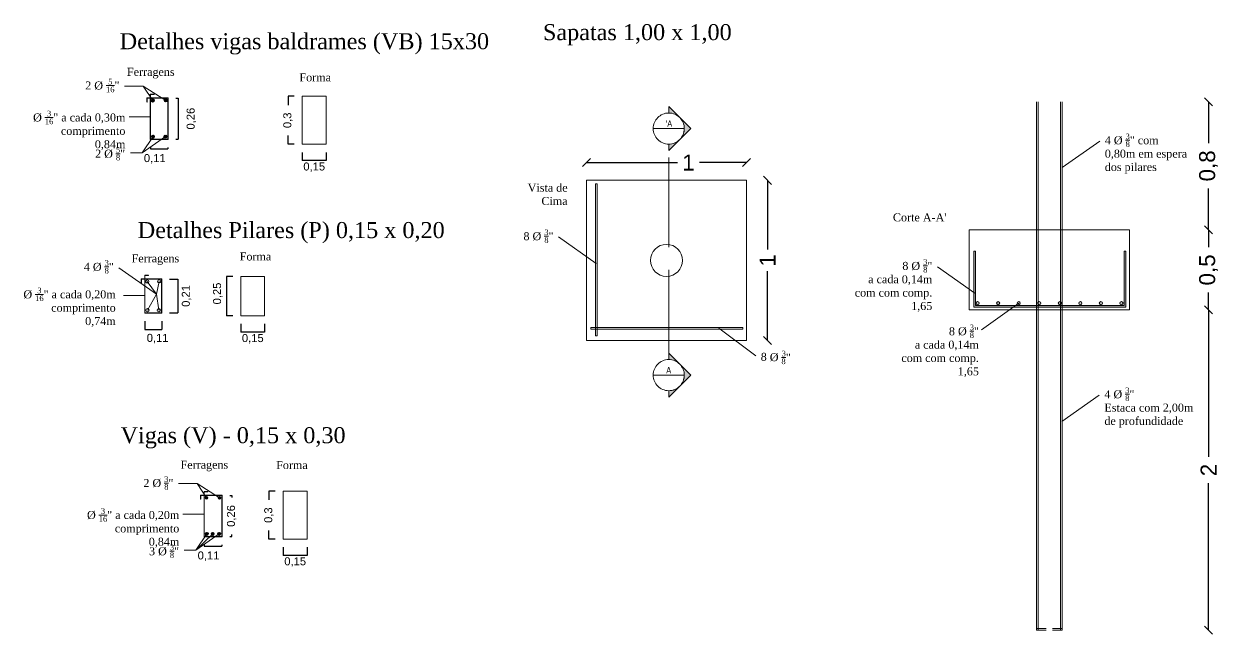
# Model space of a CAD drawing. Header units: metres. Extents: x 1628 to 1845, y 824 to 931.
# Drawn here: x 1765.77 to 1773.24, y 835.02 to 838.83 of the extents above; entities that cross this region are included whole.
import ezdxf
from ezdxf.enums import TextEntityAlignment as Align

# ---------------------------------------------------------------- set-up
doc = ezdxf.new("R2010")
doc.units = ezdxf.units.M
doc.header["$LTSCALE"] = 0.15
doc.linetypes.add('ACAD_ISO02W100', pattern=[15, 12, -3])
doc.linetypes.add('CONTINUO', pattern=[0])
doc.layers.get('0').update_dxf_attribs({"lineweight": 0, "plot": 0})
doc.layers.get('Defpoints').update_dxf_attribs({"lineweight": 0})
for name, color, linetype, lineweight in [('Alvenaria', 170, 'Continuous', 0), ('Linhas invisíveis', 6, 'ACAD_ISO02W100', 0), ('Texto', 7, 'Continuous', 0)]:
    doc.layers.add(name, color=color, linetype=linetype, lineweight=lineweight)
doc.layers.add('SELO', color=5, linetype='Continuous')
doc.styles.add('lunardi 01', font='times.ttf', dxfattribs={"height": 0.05})
doc.styles.get("Standard").update_dxf_attribs({"font": 'arial.ttf'})
doc.styles.add('Tahoma', font='tahoma.ttf')
doc.dimstyles.new('Lunardi', dxfattribs={"dimtxt": 0.1, "dimasz": 0.05, "dimexe": 0, "dimexo": 0.05, "dimgap": 0.05, "dimtad": 0, "dimzin": 9, "dimtxsty": 'Standard', "dimblk": 'OBLIQUE', "dimcen": 0, "dimse1": 1, "dimse2": 1, "dimclrd": 1, "dimclre": 1, "dimclrt": 1, "dimadec": 0, "dimazin": 0, "dimtfac": 1, "dimtmove": 1, "dimatfit": 2, "dimldrblk": 'OBLIQUE', "dimfxl": 1, "dimarcsym": 0})
doc.dimstyles.new('Lunardi 005', dxfattribs={"dimtxt": 0.05, "dimasz": 0, "dimexe": 0, "dimexo": 0.05, "dimgap": 0.05, "dimtad": 0, "dimzin": 9, "dimtxsty": 'Standard', "dimblk": 'DOT', "dimcen": 1.3, "dimclrd": 1, "dimclre": 1, "dimclrt": 1, "dimadec": 0, "dimazin": 0, "dimtfac": 1, "dimtmove": 2, "dimatfit": 2, "dimldrblk": 'DOT', "dimfxl": 1, "dimarcsym": 0})

# ---------------------------------------------------------------- blocks, each defined once
blk = doc.blocks.new('*D221')
at = {"layer": 'Defpoints', "color": 0}
for p in [(1767.5129, 838.3813), (1767.4244, 838.0813), (1767.5129, 838.0813)]:
    blk.add_point(p, dxfattribs=at)
at = {"layer": 'Texto', "color": 1, "lineweight": -2}
for p, q in [((1767.4629, 838.3813), (1767.4244, 838.3813)), ((1767.4244, 838.3813), (1767.4244, 838.3268)), ((1767.4244, 838.0813), (1767.4244, 838.1357)), ((1767.4629, 838.0813), (1767.4244, 838.0813))]:
    blk.add_line(p, q, dxfattribs=at)
at = {"layer": 'Texto', "color": 1, "lineweight": 0, "insert": (1767.4244, 838.2313), "char_height": 0.05, "attachment_point": 5, "rotation": 90}
blk.add_mtext('0,3', dxfattribs=at)
blk = doc.blocks.new('_Dot')
at = {"color": 0, "linetype": 'ByBlock', "lineweight": -2}
blk.add_line((-0.5, 0), (-1, 0), dxfattribs=at)
at = {"color": 0, "linetype": 'ByBlock', "const_width": 0.5}
blk.add_lwpolyline([(-0.25, 0, 1), (0.25, 0, 1)], format="xyb", close=True, dxfattribs=at)
blk = doc.blocks.new('*D222')
at = {"layer": 'Defpoints', "color": 0}
for p in [(1767.5129, 838.0813), (1767.6629, 838.0813), (1767.5129, 837.9798)]:
    blk.add_point(p, dxfattribs=at)
at = {"layer": 'Texto', "color": 1, "lineweight": -2}
for p, q in [((1767.5129, 838.0313), (1767.5129, 837.9798)), ((1767.6629, 838.0313), (1767.6629, 837.9798)), ((1767.6629, 837.9798), (1767.5129, 837.9798))]:
    blk.add_line(p, q, dxfattribs=at)
at = {"layer": 'Texto', "color": 1, "lineweight": 0, "insert": (1767.5879, 837.9383), "char_height": 0.05, "attachment_point": 5}
blk.add_mtext('0,15', dxfattribs=at)
blk = doc.blocks.new('*D223')
at = {"layer": 'Defpoints', "color": 0}
for p in [(1766.6746, 838.3707), (1766.6746, 838.1127), (1766.7375, 838.1127)]:
    blk.add_point(p, dxfattribs=at)
at = {"layer": 'Texto', "color": 1, "lineweight": -2}
for p, q in [((1766.7246, 838.3707), (1766.7375, 838.3707)), ((1766.7375, 838.3707), (1766.7375, 838.1127)), ((1766.7246, 838.1127), (1766.7375, 838.1127))]:
    blk.add_line(p, q, dxfattribs=at)
at = {"layer": 'Texto', "color": 1, "lineweight": 0, "insert": (1766.8206, 838.2417), "char_height": 0.05, "attachment_point": 5, "rotation": 90}
blk.add_mtext('0,26', dxfattribs=at)
blk = doc.blocks.new('*D220')
at = {"layer": 'Defpoints', "color": 0}
for p in [(1766.5646, 838.1107), (1766.6746, 838.1107), (1766.6746, 838.054)]:
    blk.add_point(p, dxfattribs=at)
at = {"layer": 'Texto', "color": 1, "lineweight": -2}
for p, q in [((1766.5646, 838.0607), (1766.5646, 838.0539)), ((1766.5646, 838.0539), (1766.6746, 838.054)), ((1766.6746, 838.0607), (1766.6746, 838.054))]:
    blk.add_line(p, q, dxfattribs=at)
at = {"layer": 'Texto', "color": 1, "lineweight": 0, "insert": (1766.5919, 837.9907), "char_height": 0.05, "attachment_point": 5, "rotation": 0.01011}
blk.add_mtext('0,11', dxfattribs=at)
blk = doc.blocks.new('*D249')
at = {"layer": 'Defpoints', "color": 0}
for p in [(1767.1291, 837.2556), (1767.0405, 837.0094), (1767.1291, 837.0094)]:
    blk.add_point(p, dxfattribs=at)
at = {"layer": 'Texto', "color": 1, "lineweight": -2}
for p, q in [((1767.0791, 837.2556), (1767.0405, 837.2556)), ((1767.0405, 837.2556), (1767.0405, 837.0094)), ((1767.0791, 837.0094), (1767.0405, 837.0094))]:
    blk.add_line(p, q, dxfattribs=at)
at = {"layer": 'Texto', "color": 1, "lineweight": 0, "insert": (1766.9855, 837.1494), "char_height": 0.05, "attachment_point": 5, "rotation": 90}
blk.add_mtext('0,25', dxfattribs=at)
blk = doc.blocks.new('*D250')
at = {"layer": 'Defpoints', "color": 0}
for p in [(1767.1291, 837.0094), (1767.2782, 837.0094), (1767.1291, 836.9079)]:
    blk.add_point(p, dxfattribs=at)
at = {"layer": 'Texto', "color": 1, "lineweight": -2}
for p, q in [((1767.1291, 836.9594), (1767.1291, 836.9079)), ((1767.2782, 836.9079), (1767.1291, 836.9079)), ((1767.2782, 836.9594), (1767.2782, 836.9079))]:
    blk.add_line(p, q, dxfattribs=at)
at = {"layer": 'Texto', "color": 1, "lineweight": 0, "insert": (1767.2041, 836.8664), "char_height": 0.05, "attachment_point": 5}
blk.add_mtext('0,15', dxfattribs=at)
blk = doc.blocks.new('*D251')
at = {"layer": 'Defpoints', "color": 0}
for p in [(1766.6334, 837.24), (1766.6334, 837.0288), (1766.736, 837.0288)]:
    blk.add_point(p, dxfattribs=at)
at = {"layer": 'Texto', "color": 1, "lineweight": -2}
for p, q in [((1766.6834, 837.24), (1766.736, 837.24)), ((1766.736, 837.24), (1766.736, 837.0288)), ((1766.6834, 837.0288), (1766.736, 837.0288))]:
    blk.add_line(p, q, dxfattribs=at)
at = {"layer": 'Texto', "color": 1, "lineweight": 0, "insert": (1766.7903, 837.1341), "char_height": 0.05, "attachment_point": 5, "rotation": 90}
blk.add_mtext('0,21', dxfattribs=at)
blk = doc.blocks.new('*D248')
at = {"layer": 'Defpoints', "color": 0}
for p in [(1766.529, 837.0268), (1766.6354, 837.0268), (1766.6354, 836.9241)]:
    blk.add_point(p, dxfattribs=at)
at = {"layer": 'Texto', "color": 1, "lineweight": -2}
for p, q in [((1766.529, 836.9768), (1766.529, 836.9241)), ((1766.6354, 836.9768), (1766.6354, 836.9241)), ((1766.529, 836.9241), (1766.6354, 836.9241))]:
    blk.add_line(p, q, dxfattribs=at)
at = {"layer": 'Texto', "color": 1, "lineweight": 0, "insert": (1766.6098, 836.8676), "char_height": 0.05, "attachment_point": 5}
blk.add_mtext('0,11', dxfattribs=at)
blk = doc.blocks.new('*U254')
at = {"layer": 'SELO', "lineweight": 0}
blk.add_circle((0, 0), 0.01, dxfattribs=at)
blk = doc.blocks.new('*U255')
at = {"layer": 'Alvenaria', "color": 0, "linetype": 'ByBlock', "lineweight": -2}
for p in [(0, 0), (0.1283, 0), (0.2566, 0), (0.3849, 0), (0.5133, 0), (0.6416, 0), (0.7699, 0), (0.8982, 0)]:
    blk.add_blockref('*U254', p, dxfattribs=at)
blk = doc.blocks.new('_Oblique')
at = {"color": 0, "linetype": 'ByBlock', "lineweight": -2}
blk.add_line((-0.5, -0.5), (0.5, 0.5), dxfattribs=at)
blk = doc.blocks.new('*D259')
at = {"layer": 'Alvenaria', "color": 1, "linetype": 'CONTINUO', "lineweight": -2, "ltscale": 10}
for p, q in [((1773.1734, 838.3467), (1773.1734, 838.0878)), ((1773.1734, 837.5467), (1773.1734, 837.8055))]:
    blk.add_line(p, q, dxfattribs=at)
at = {"layer": 'Defpoints', "color": 0, "linetype": 'CONTINUO', "ltscale": 10}
for p in [(1772.2589, 838.3467), (1772.2589, 837.5467), (1773.1734, 837.5467)]:
    blk.add_point(p, dxfattribs=at)
at = {"layer": 'Alvenaria', "color": 1, "linetype": 'CONTINUO', "lineweight": -2, "ltscale": 10, "xscale": 0.05, "yscale": 0.05, "zscale": 0.05}
for p, rotation in [((1773.1734, 838.3467), 90), ((1773.1734, 837.5467), 270)]:
    blk.add_blockref('_Oblique', p, dxfattribs=dict(at, rotation=rotation))
at = {"layer": 'Alvenaria', "color": 1, "linetype": 'CONTINUO', "ltscale": 10, "insert": (1773.1734, 837.9467), "char_height": 0.1, "attachment_point": 5, "rotation": 90}
blk.add_mtext('0,8', dxfattribs=at)
blk = doc.blocks.new('*D260')
at = {"layer": 'Alvenaria', "color": 1, "linetype": 'CONTINUO', "lineweight": -2, "ltscale": 10}
for p, q in [((1773.1734, 837.5467), (1773.1734, 837.4381)), ((1773.1734, 837.0467), (1773.1734, 837.1553))]:
    blk.add_line(p, q, dxfattribs=at)
at = {"layer": 'Defpoints', "color": 0, "linetype": 'CONTINUO', "ltscale": 10}
for p in [(1772.2589, 837.5467), (1772.6789, 837.0467), (1773.1734, 837.0467)]:
    blk.add_point(p, dxfattribs=at)
at = {"layer": 'Alvenaria', "color": 1, "linetype": 'CONTINUO', "lineweight": -2, "ltscale": 10, "xscale": 0.05, "yscale": 0.05, "zscale": 0.05}
for p, rotation in [((1773.1734, 837.5467), 90), ((1773.1734, 837.0467), 270)]:
    blk.add_blockref('_Oblique', p, dxfattribs=dict(at, rotation=rotation))
at = {"layer": 'Alvenaria', "color": 1, "linetype": 'CONTINUO', "ltscale": 10, "insert": (1773.1734, 837.2967), "char_height": 0.1, "attachment_point": 5, "rotation": 90}
blk.add_mtext('0,5', dxfattribs=at)
blk = doc.blocks.new('*D261')
at = {"layer": 'Alvenaria', "color": 1, "linetype": 'CONTINUO', "lineweight": -2, "ltscale": 10}
for p, q in [((1773.1734, 837.0467), (1773.1734, 836.1298)), ((1773.1734, 835.0467), (1773.1734, 835.9636))]:
    blk.add_line(p, q, dxfattribs=at)
at = {"layer": 'Defpoints', "color": 0, "linetype": 'CONTINUO', "ltscale": 10}
for p in [(1772.6789, 837.0467), (1772.2589, 835.0467), (1773.1734, 835.0467)]:
    blk.add_point(p, dxfattribs=at)
at = {"layer": 'Alvenaria', "color": 1, "linetype": 'CONTINUO', "lineweight": -2, "ltscale": 10, "xscale": 0.05, "yscale": 0.05, "zscale": 0.05}
for p, rotation in [((1773.1734, 837.0467), 90), ((1773.1734, 835.0467), 270)]:
    blk.add_blockref('_Oblique', p, dxfattribs=dict(at, rotation=rotation))
at = {"layer": 'Alvenaria', "color": 1, "linetype": 'CONTINUO', "ltscale": 10, "insert": (1773.1734, 836.0467), "char_height": 0.1, "attachment_point": 5, "rotation": 90}
blk.add_mtext('2', dxfattribs=at)
blk = doc.blocks.new('*D262')
at = {"layer": 'Alvenaria', "color": 1, "linetype": 'CONTINUO', "lineweight": -2, "ltscale": 10}
for p, q in [((1769.288, 837.9674), (1769.8565, 837.9674)), ((1770.288, 837.9674), (1769.9933, 837.9674))]:
    blk.add_line(p, q, dxfattribs=at)
at = {"layer": 'Defpoints', "color": 0, "linetype": 'CONTINUO', "ltscale": 10}
for p in [(1770.288, 837.9674), (1769.288, 837.8564), (1770.288, 837.8564)]:
    blk.add_point(p, dxfattribs=at)
at = {"layer": 'Alvenaria', "color": 1, "linetype": 'CONTINUO', "lineweight": -2, "ltscale": 10, "xscale": 0.05, "yscale": 0.05, "zscale": 0.05, "rotation": 180}
blk.add_blockref('_Oblique', (1769.288, 837.9674), dxfattribs=at)
at = {"layer": 'Alvenaria', "color": 1, "linetype": 'CONTINUO', "lineweight": -2, "ltscale": 10, "xscale": 0.05, "yscale": 0.05, "zscale": 0.05}
blk.add_blockref('_Oblique', (1770.288, 837.9674), dxfattribs=at)
at = {"layer": 'Alvenaria', "color": 1, "linetype": 'CONTINUO', "ltscale": 10, "insert": (1769.9249, 837.9674), "char_height": 0.1, "attachment_point": 5}
blk.add_mtext('1', dxfattribs=at)
blk = doc.blocks.new('*D263')
at = {"layer": 'Alvenaria', "color": 1, "linetype": 'CONTINUO', "lineweight": -2, "ltscale": 10}
for p, q in [((1770.4189, 837.8564), (1770.4189, 837.4248)), ((1770.4189, 836.8564), (1770.4189, 837.288))]:
    blk.add_line(p, q, dxfattribs=at)
at = {"layer": 'Defpoints', "color": 0, "linetype": 'CONTINUO', "ltscale": 10}
for p in [(1770.288, 837.8564), (1770.288, 836.8564), (1770.4189, 836.8564)]:
    blk.add_point(p, dxfattribs=at)
at = {"layer": 'Alvenaria', "color": 1, "linetype": 'CONTINUO', "lineweight": -2, "ltscale": 10, "xscale": 0.05, "yscale": 0.05, "zscale": 0.05}
for p, rotation in [((1770.4189, 837.8564), 90), ((1770.4189, 836.8564), 270)]:
    blk.add_blockref('_Oblique', p, dxfattribs=dict(at, rotation=rotation))
at = {"layer": 'Alvenaria', "color": 1, "linetype": 'CONTINUO', "ltscale": 10, "insert": (1770.4189, 837.3564), "char_height": 0.1, "attachment_point": 5, "rotation": 90}
blk.add_mtext('1', dxfattribs=at)
blk = doc.blocks.new('*D265')
at = {"layer": 'Defpoints', "color": 0}
for p in [(1767.3939, 835.9148), (1767.3053, 835.6148), (1767.3939, 835.6148)]:
    blk.add_point(p, dxfattribs=at)
at = {"layer": 'Texto', "color": 1, "lineweight": -2}
for p, q in [((1767.3439, 835.9148), (1767.3053, 835.9148)), ((1767.3053, 835.9148), (1767.3053, 835.8603)), ((1767.3053, 835.6148), (1767.3053, 835.6693)), ((1767.3439, 835.6148), (1767.3053, 835.6148))]:
    blk.add_line(p, q, dxfattribs=at)
at = {"layer": 'Texto', "color": 1, "lineweight": 0, "insert": (1767.3053, 835.7648), "char_height": 0.05, "attachment_point": 5, "rotation": 90}
blk.add_mtext('0,3', dxfattribs=at)
blk = doc.blocks.new('*D266')
at = {"layer": 'Defpoints', "color": 0}
for p in [(1767.3939, 835.6148), (1767.5439, 835.6148), (1767.3939, 835.5133)]:
    blk.add_point(p, dxfattribs=at)
at = {"layer": 'Texto', "color": 1, "lineweight": -2}
for p, q in [((1767.3939, 835.5648), (1767.3939, 835.5133)), ((1767.5439, 835.5648), (1767.5439, 835.5133)), ((1767.5439, 835.5133), (1767.3939, 835.5133))]:
    blk.add_line(p, q, dxfattribs=at)
at = {"layer": 'Texto', "color": 1, "lineweight": 0, "insert": (1767.4689, 835.4718), "char_height": 0.05, "attachment_point": 5}
blk.add_mtext('0,15', dxfattribs=at)
blk = doc.blocks.new('*D267')
at = {"layer": 'Defpoints', "color": 0}
for p in [(1767.0105, 835.8885), (1767.0105, 835.6305), (1767.0734, 835.6305)]:
    blk.add_point(p, dxfattribs=at)
at = {"layer": 'Texto', "color": 1, "lineweight": -2}
for p, q in [((1767.0605, 835.8885), (1767.0734, 835.8885)), ((1767.0734, 835.8885), (1767.0734, 835.8745)), ((1767.0605, 835.6305), (1767.0734, 835.6305)), ((1767.0734, 835.6305), (1767.0734, 835.6446))]:
    blk.add_line(p, q, dxfattribs=at)
at = {"layer": 'Texto', "color": 1, "lineweight": 0, "insert": (1767.0724, 835.7596), "char_height": 0.05, "attachment_point": 5, "rotation": 90}
blk.add_mtext('0,26', dxfattribs=at)
blk = doc.blocks.new('*D264')
at = {"layer": 'Defpoints', "color": 0}
for p in [(1766.9005, 835.6285), (1767.0105, 835.6285), (1767.0105, 835.5718)]:
    blk.add_point(p, dxfattribs=at)
at = {"layer": 'Texto', "color": 1, "lineweight": -2}
for p, q in [((1766.9005, 835.5785), (1766.9005, 835.5718)), ((1766.9005, 835.5718), (1767.0105, 835.5718)), ((1767.0105, 835.5785), (1767.0105, 835.5718))]:
    blk.add_line(p, q, dxfattribs=at)
at = {"layer": 'Texto', "color": 1, "lineweight": 0, "insert": (1766.9278, 835.5086), "char_height": 0.05, "attachment_point": 5}
blk.add_mtext('0,11', dxfattribs=at)
blk = doc.blocks.new('*U268')
h = blk.add_hatch(color=256)
edge = h.paths.add_edge_path()
edge.add_line((0, 5.255), (0, 5.385))
edge.add_line((0, 5.385), (0.442, 4.943))
edge.add_line((0.442, 4.943), (0, 4.501))
edge.add_line((0, 4.501), (0, 4.63))
edge.add_arc((0, 4.943), 0.312, 270, 450)
h = blk.add_hatch(color=256)
edge = h.paths.add_edge_path()
edge.add_line((0, 0.312), (0, 0.442))
edge.add_line((0, 0.442), (0.442, 0))
edge.add_line((0.442, 0), (0, -0.442))
edge.add_line((0, -0.442), (0, -0.313))
edge.add_arc((0, 0), 0.312, 270, 450)
for p, q in [((-0.313, 4.943), (0.312, 4.943)), ((0, 0.312), (0, 4.63)), ((-0.313, 0), (0.312, 0))]:
    blk.add_line(p, q)
for points in [[(0, 5.255), (0, 5.385), (0.442, 4.943), (0, 4.501), (0, 4.63, 1)], [(0, 0.312), (0, 0.442), (0.442, 0), (0, -0.442), (0, -0.313, 1)]]:
    blk.add_lwpolyline(points, format="xyb", close=True)
for centre in [(0, 4.943), (0, 0)]:
    blk.add_circle(centre, 0.312)
at = {"style": 'Tahoma', "flags": 8}
for tag, p in [('VIEWNUMBER-b', (0, 4.943)), ('VIEWNUMBER', (0, 0))]:
    blk.add_attdef(tag, text='', height=0.125, dxfattribs=at).set_placement(p, align=Align.BOTTOM_CENTER)
for tag, p in [('SHEETNUMBER-b', (0, 4.88)), ('SHEETNUMBER', (0, -0.063))]:
    blk.add_attdef(tag, text='', height=0.125, dxfattribs=at).set_placement(p, align=Align.TOP_CENTER)

msp = doc.modelspace()

# ---------------------------------------------------------------- hatches: boundary and pattern name
at = {"layer": 'Alvenaria', "lineweight": 0}
h = msp.add_hatch(dxfattribs=at)
h.set_pattern_fill('JIS_WOOD', color=256, scale=0.005, style=0)
h.set_pattern_definition([(135, (2910.9482277, 78.0426342), (0.002499999996, 0.002499999996), [])])
h.paths.add_polyline_path([(1766.6506, 838.3561, -1), (1766.6706, 838.3561, -1)])
h.paths.add_polyline_path([(1766.5695, 838.3553, -1), (1766.5895, 838.3553, -1)])
h.paths.add_polyline_path([(1766.571, 838.1294, -1), (1766.591, 838.1294, -1)])
h.paths.add_polyline_path([(1766.6483, 838.1294, -1), (1766.6683, 838.1294, -1)])
at = {"layer": 'Alvenaria', "linetype": 'CONTINUO', "ltscale": 10}
h = msp.add_hatch(color=256, dxfattribs=at)
h.dxf.hatch_style = 1
h.paths.add_polyline_path([(1771.7068, 837.0637), (1771.7168, 837.0637), (1772.6568, 837.0637), (1772.6568, 837.0737), (1772.6568, 837.4137), (1772.6468, 837.4137), (1772.6468, 837.0737), (1771.7168, 837.0737), (1771.7168, 837.4137), (1771.7068, 837.4137)])
h.paths.add_polyline_path([(1771.7209, 837.0892, 1), (1771.7409, 837.0892, 1)], flags=17)
h.paths.add_polyline_path([(1771.8493, 837.0892, 1), (1771.8693, 837.0892, 1)], flags=17)
h.paths.add_polyline_path([(1771.9776, 837.0892, 1), (1771.9976, 837.0892, 1)], flags=17)
h.paths.add_polyline_path([(1772.1059, 837.0892, 1), (1772.1259, 837.0892, 1)], flags=17)
h.paths.add_polyline_path([(1772.2542, 837.0892, 1), (1772.2342, 837.0892, 1)], flags=17)
h.paths.add_polyline_path([(1772.3625, 837.0892, 1), (1772.3825, 837.0892, 1)], flags=17)
h.paths.add_polyline_path([(1772.4908, 837.0892, 1), (1772.5108, 837.0892, 1)], flags=17)
h.paths.add_polyline_path([(1772.6192, 837.0892, 1), (1772.6392, 837.0892, 1)], flags=17)
at = {"layer": 'Alvenaria', "lineweight": 0}
h = msp.add_hatch(dxfattribs=at)
h.set_pattern_fill('JIS_WOOD', color=256, scale=0.005, style=0)
h.set_pattern_definition([(135, (2910.7163067, 78.6604936), (0.002499999996, 0.002499999996), [])])
h.paths.add_polyline_path([(1766.9075, 835.8732, -1), (1766.9235, 835.8732, -1)])
h.paths.add_polyline_path([(1766.9884, 835.8733, -1), (1767.0044, 835.8733, -1)])
h.paths.add_polyline_path([(1766.9843, 835.6473, -1), (1767.0043, 835.6473, -1)])
h.paths.add_polyline_path([(1766.9439, 835.6473, -1), (1766.9639, 835.6473, -1)])
h.paths.add_polyline_path([(1766.907, 835.6473, -1), (1766.927, 835.6473, -1)])

# ---------------------------------------------------------------- linework, layer by layer
for p, q in [((1766.5656, 838.3925), (1766.5869, 838.3925)), ((1766.531, 837.2618), (1766.5523, 837.2618)), ((1766.9015, 835.9104), (1766.9229, 835.9104))]:
    msp.add_line(p, q, dxfattribs=at)
at = {"layer": 'Alvenaria', "linetype": 'CONTINUO', "ltscale": 10}
for p, q in [((1772.0989, 838.3467), (1772.0989, 835.0467)), ((1772.1089, 838.3467), (1772.1089, 835.0467)), ((1772.2489, 838.3467), (1772.2489, 835.0467)), ((1772.2589, 838.3467), (1772.2589, 835.0467)), ((1771.6789, 837.5467), (1771.6789, 837.0467)), ((1771.6789, 837.5467), (1772.6789, 837.5467)), ((1772.6789, 837.5467), (1772.6789, 837.0467)), ((1771.6789, 837.0467), (1772.6789, 837.0467)), ((1772.0989, 835.0567), (1772.1595, 835.0567)), ((1772.0989, 835.0467), (1772.1595, 835.0467)), ((1772.1983, 835.0567), (1772.2589, 835.0567)), ((1772.1983, 835.0467), (1772.2589, 835.0467))]:
    msp.add_line(p, q, dxfattribs=at)
for points in [[(1769.288, 836.8564), (1770.288, 836.8564), (1770.288, 837.8564), (1769.288, 837.8564)], [(1769.345, 836.8852), (1769.355, 836.8852), (1769.355, 837.8352), (1769.345, 837.8352)], [(1769.3149, 836.936), (1769.3149, 836.926), (1770.2649, 836.926), (1770.2649, 836.936)]]:
    msp.add_lwpolyline(points, close=True, dxfattribs=at)
for points in [[(1771.7168, 837.0737), (1771.7168, 837.4137), (1771.7068, 837.4137), (1771.7068, 837.0637), (1771.7168, 837.0637)], [(1772.6468, 837.0637), (1772.6568, 837.0637), (1772.6568, 837.4137), (1772.6468, 837.4137), (1772.6468, 837.0737)], [(1771.7068, 837.0737), (1771.7068, 837.0637), (1772.6568, 837.0637), (1772.6568, 837.0737)], [(1772.6468, 837.0737), (1771.7168, 837.0737)]]:
    msp.add_lwpolyline(points, dxfattribs=at)
msp.add_circle((1769.788, 837.3564), 0.1, dxfattribs=at)
at = {"layer": 'Alvenaria', "lineweight": 0}
for centre, start, end in [((1766.5868, 838.3935), 264.95146, 84.95146), ((1766.543, 838.3467), 177.71385, 357.71385), ((1766.5084, 837.216), 177.71385, 357.71385), ((1766.5523, 837.2628), 264.95146, 84.95146), ((1766.8789, 835.8646), 177.71385, 357.71385), ((1766.9228, 835.9114), 264.95146, 84.95146)]:
    msp.add_arc(centre, 0.001, start, end, dxfattribs=at)
at = {"layer": 'SELO', "lineweight": 0}
for p, q in [((1766.5636, 838.1107), (1766.5636, 838.3945)), ((1766.5636, 838.3945), (1766.5869, 838.3945)), ((1766.5656, 838.1127), (1766.5656, 838.3925)), ((1766.542, 838.3727), (1766.5636, 838.3727)), ((1766.542, 838.3727), (1766.542, 838.3467)), ((1766.542, 838.3717), (1766.542, 838.3467)), ((1766.544, 838.3707), (1766.5636, 838.3707)), ((1766.544, 838.3707), (1766.544, 838.3467)), ((1766.5656, 838.3727), (1766.6766, 838.3727)), ((1766.5656, 838.3707), (1766.6746, 838.3707)), ((1766.6746, 838.3707), (1766.6746, 838.1127)), ((1766.6766, 838.3727), (1766.6766, 838.1107)), ((1766.6766, 838.1107), (1766.5636, 838.1107)), ((1766.6746, 838.1127), (1766.5656, 838.1127)), ((1766.5074, 837.242), (1766.529, 837.242)), ((1766.5074, 837.242), (1766.5074, 837.216)), ((1766.5074, 837.241), (1766.5074, 837.216)), ((1766.5094, 837.24), (1766.529, 837.24)), ((1766.5094, 837.24), (1766.5094, 837.216)), ((1766.529, 837.0268), (1766.529, 837.2638)), ((1766.529, 837.2638), (1766.5523, 837.2638)), ((1766.531, 837.0288), (1766.531, 837.2618)), ((1766.531, 837.242), (1766.6354, 837.242)), ((1766.531, 837.24), (1766.6334, 837.24)), ((1766.6334, 837.24), (1766.6334, 837.0288)), ((1766.6354, 837.242), (1766.6354, 837.0268)), ((1766.6354, 837.0268), (1766.529, 837.0268)), ((1766.6334, 837.0288), (1766.531, 837.0288)), ((1766.8779, 835.8905), (1766.8995, 835.8905)), ((1766.8779, 835.8905), (1766.8779, 835.8646)), ((1766.8779, 835.8895), (1766.8779, 835.8646)), ((1766.8799, 835.8885), (1766.8995, 835.8885)), ((1766.8799, 835.8885), (1766.8799, 835.8646)), ((1766.8995, 835.6285), (1766.8995, 835.9124)), ((1766.8995, 835.9124), (1766.9229, 835.9124)), ((1766.9015, 835.6305), (1766.9015, 835.9104)), ((1766.9015, 835.8905), (1767.0125, 835.8905)), ((1766.9015, 835.8885), (1767.0105, 835.8885)), ((1767.0105, 835.8885), (1767.0105, 835.6305)), ((1767.0125, 835.8905), (1767.0125, 835.6285)), ((1767.0125, 835.6285), (1766.8995, 835.6285)), ((1767.0105, 835.6305), (1766.9015, 835.6305))]:
    msp.add_line(p, q, dxfattribs=at)
for centre, radius in [((1766.5795, 838.3553), 0.01), ((1766.6606, 838.3561), 0.01), ((1766.581, 838.1294), 0.01), ((1766.6583, 838.1294), 0.01), ((1766.5449, 837.2246), 0.01), ((1766.6194, 837.2254), 0.01), ((1766.5464, 837.0455), 0.01), ((1766.6171, 837.0455), 0.01), ((1766.9155, 835.8732), 0.008), ((1766.9964, 835.8733), 0.008), ((1766.917, 835.6473), 0.01), ((1766.9539, 835.6473), 0.01), ((1766.9943, 835.6473), 0.01)]:
    msp.add_circle(centre, radius, dxfattribs=at)
at = {"layer": 'Texto', "lineweight": 0}
for p, q in [((1766.52, 838.4438), (1766.4033, 838.4438)), ((1766.6606, 838.3561), (1766.52, 838.4438)), ((1766.52, 838.4438), (1766.5795, 838.3553)), ((1766.5646, 838.2531), (1766.4313, 838.2531)), ((1766.6583, 838.1294), (1766.513, 838.0278)), ((1766.513, 838.0278), (1766.581, 838.1294)), ((1772.2589, 837.9356), (1772.4933, 838.1016)), ((1766.513, 838.0278), (1766.4398, 838.0278)), ((1769.3483, 837.3363), (1769.1139, 837.5024)), ((1766.6025, 837.1447), (1766.3681, 837.3108)), ((1771.7143, 837.1507), (1771.4799, 837.3168)), ((1766.6025, 837.1447), (1766.5449, 837.2246)), ((1766.6194, 837.2254), (1766.6025, 837.1447)), ((1766.53, 837.1373), (1766.3968, 837.1373)), ((1766.6025, 837.1447), (1766.5464, 837.0455)), ((1766.6171, 837.0455), (1766.6025, 837.1447)), ((1771.989, 837.0882), (1771.7546, 836.9221)), ((1770.1153, 836.9332), (1770.3448, 836.7604)), ((1772.2562, 836.3489), (1772.4906, 836.515)), ((1766.856, 835.9617), (1766.7392, 835.9617)), ((1766.9965, 835.874), (1766.856, 835.9617)), ((1766.856, 835.9617), (1766.9155, 835.8732)), ((1766.9005, 835.771), (1766.7673, 835.771)), ((1766.9943, 835.6473), (1766.8489, 835.5457)), ((1766.8489, 835.5457), (1766.917, 835.6473)), ((1766.9539, 835.6473), (1766.8489, 835.5457)), ((1766.8489, 835.5457), (1766.7757, 835.5457))]:
    msp.add_line(p, q, dxfattribs=at)
for points in [[(1767.6629, 838.0813), (1767.5129, 838.0813), (1767.5129, 838.3813), (1767.6629, 838.3813)], [(1767.2782, 837.0094), (1767.1291, 837.0094), (1767.1291, 837.2556), (1767.2782, 837.2556)], [(1767.5439, 835.6148), (1767.3939, 835.6148), (1767.3939, 835.9148), (1767.5439, 835.9148)]]:
    msp.add_lwpolyline(points, close=True, dxfattribs=at)

# ---------------------------------------------------------------- block references
at = {"layer": 'Alvenaria', "linetype": 'CONTINUO'}
msp.add_blockref('*U255', (1771.7309, 837.0892), dxfattribs=at)
at = {"layer": 'Linhas invisíveis'}
ref = msp.add_blockref('*U268', (1769.8018, 836.6396), dxfattribs=dict(at, xscale=0.3115838634207648, yscale=0.3115838634207648, zscale=0.3115838634207648))
ref.add_attrib('VIEWNUMBER', 'A', dxfattribs={"layer": '0', "height": 0.0389, "style": 'Tahoma'}).set_placement((1769.8018, 836.6396), align=Align.BOTTOM_CENTER)
ref.add_attrib('VIEWNUMBER-b', "'A", dxfattribs={"layer": '0', "height": 0.03895, "style": 'Tahoma'}).set_placement((1769.8018, 838.1797), align=Align.BOTTOM_CENTER)

# ---------------------------------------------------------------- texts
at = {"layer": 'Texto', "ltscale": 0.2, "style": 'lunardi 01'}
for s, p in [('Sapatas 1,00 x 1,00', (1769.0163, 838.7321)), ('Detalhes vigas baldrames (VB) 15x30', (1766.373, 838.6755)), ('Detalhes Pilares (P) 0,15 x 0,20', (1766.4858, 837.4957)), ('Vigas (V) - 0,15 x 0,30', (1766.3785, 836.2143))]:
    msp.add_text(s, height=0.1, dxfattribs=at).set_placement(p)
at = {"layer": 'Texto', "ltscale": 0.2, "char_height": 0.05, "width": 0.38616, "attachment_point": 3, "style": 'lunardi 01'}
for s, insert in [('Ferragens', (1766.716, 838.5592)), ('Forma', (1767.6927, 838.5248)), ('Vista de Cima', (1769.1704, 837.8357)), ("Corte A-A'", (1771.5364, 837.6501)), ('Ferragens', (1766.7448, 837.394)), ('Forma', (1767.3196, 837.4059)), ('Ferragens', (1767.0506, 836.105)), ('Forma', (1767.5472, 836.1029))]:
    msp.add_mtext(s, dxfattribs=dict(at, insert=insert))
at = {"layer": 'Texto', "lineweight": 0, "char_height": 0.05, "style": 'lunardi 01'}
for s, insert, width, attachment_point in [('\\A1;2 %%C {\\H0.7x;\\S5/16;}"', (1766.3714, 838.4909), 0.538393, 3), ('\\A1;%%C {\\H0.7x;\\S3/16;}" a cada 0,30m comprimento 0,84m', (1766.4086, 838.2912), 0.600513, 3), ('\\A1;4 %%C {\\H0.7x;\\S3/8;}" com 0,80m em espera dos pilares', (1772.5251, 838.1488), 0.540286, 1), ('\\A1;2 %%C {\\H0.7x;\\S5/8;}"', (1766.4067, 838.0648), 0.538393, 3), ('\\A1;8 %%C {\\H0.7x;\\S3/8;}"', (1769.0821, 837.5495), 0.538393, 3), ('\\A1;4 %%C {\\H0.7x;\\S3/8;}"', (1766.3362, 837.358), 0.538393, 3), ('\\A1;8 %%C {\\H0.7x;\\S3/8;}"\\Pa cada 0,14m com com comp. 1,65', (1771.448, 837.3639), 0.538393, 3), ('\\A1;%%C {\\H0.7x;\\S3/16;}" a cada 0,20m comprimento 0,74m', (1766.3481, 837.1861), 0.600513, 3), ('\\A1;8 %%C {\\H0.7x;\\S3/8;}"\\Pa cada 0,14m com com comp. 1,65', (1771.739, 836.9556), 0.538393, 3), ('\\A1;4 %%C {\\H0.7x;\\S3/8;}" \\PEstaca com 2,00m de profundidade', (1772.5225, 836.5622), 0.576122, 1), ('\\A1;2 %%C {\\H0.7x;\\S3/8;\\H1.4286x;"}', (1766.7082, 836.0074), 0.538393, 3), ('\\A1;%%C {\\H0.7x;\\S3/16;}" a cada 0,20m comprimento 0,84m', (1766.7454, 835.8077), 0.600513, 3), ('\\A1;3 %%C {\\H0.7x;\\S3/8;}"', (1766.7435, 835.5813), 0.538393, 3)]:
    msp.add_mtext(s, dxfattribs=dict(at, insert=insert, width=width, attachment_point=attachment_point))
at = {"layer": 'Texto', "lineweight": 0, "insert": (1770.3752, 836.7123), "char_height": 0.05, "width": 0.538393, "attachment_point": 7, "rotation": 358.32696, "style": 'lunardi 01'}
msp.add_mtext('\\A1;8 %%C {\\H0.7x;\\S3/8;}"', dxfattribs=at)

# ---------------------------------------------------------------- dimensions: what is measured, and where the dimension line sits
at = {"layer": 'Alvenaria', "linetype": 'CONTINUO', "ltscale": 10}
for p1, p2, distance, picture, middle in [((1772.2589, 838.3467), (1772.2589, 837.5467), 0.9144, '*D259', (1773.1734, 837.9467)), ((1770.288, 837.8564), (1770.288, 836.8564), 0.1309, '*D263', (1770.4189, 837.3564))]:
    dim = msp.add_aligned_dim(p1=p1, p2=p2, distance=distance, dimstyle='Lunardi', override={"dimfxlon": 1}, dxfattribs=at)
    dim.commit()
    dim.dimension.update_dxf_attribs({"geometry": picture, "text_midpoint": middle})
dim = msp.add_linear_dim(base=(1770.288, 837.9674), p1=(1769.288, 837.8564), p2=(1770.288, 837.8564), angle=0, dimstyle='Lunardi', override={"dimfxlon": 1}, dxfattribs=at)
dim.commit()
dim.dimension.update_dxf_attribs({"geometry": '*D262', "text_midpoint": (1769.9249, 837.9674), "dimtype": 161})
for base, p1, p2, picture, middle in [((1773.1734, 837.0467), (1772.2589, 837.5467), (1772.6789, 837.0467), '*D260', (1773.1734, 837.2967)), ((1773.1734, 835.0467), (1772.6789, 837.0467), (1772.2589, 835.0467), '*D261', (1773.1734, 836.0467))]:
    dim = msp.add_linear_dim(base=base, p1=p1, p2=p2, angle=90, dimstyle='Lunardi', override={"dimfxlon": 1}, dxfattribs=at)
    dim.commit()
    dim.dimension.update_dxf_attribs({"geometry": picture, "text_midpoint": middle})
at = {"layer": 'Texto', "lineweight": 0}
for base, p1, p2, angle, picture, middle in [((1766.7375, 838.1127), (1766.6746, 838.3707), (1766.6746, 838.1127), 270, '*D223', (1766.8206, 838.2417)), ((1767.4244, 838.0813), (1767.5129, 838.3813), (1767.5129, 838.0813), 270, '*D221', (1767.4244, 838.2313)), ((1766.6746, 838.054), (1766.5646, 838.1107), (1766.6746, 838.1107), 0.01011, '*D220', (1766.5919, 837.9907)), ((1767.5129, 837.9798), (1767.6629, 838.0813), (1767.5129, 838.0813), 180, '*D222', (1767.5879, 837.9383)), ((1766.736, 837.0288), (1766.6334, 837.24), (1766.6334, 837.0288), 270, '*D251', (1766.7903, 837.1341)), ((1767.0405, 837.0094), (1767.1291, 837.2556), (1767.1291, 837.0094), 270, '*D249', (1766.9855, 837.1494)), ((1766.6354, 836.9241), (1766.529, 837.0268), (1766.6354, 837.0268), 0, '*D248', (1766.6098, 836.8676)), ((1767.1291, 836.9079), (1767.2782, 837.0094), (1767.1291, 837.0094), 180, '*D250', (1767.2041, 836.8664)), ((1767.0734, 835.6305), (1767.0105, 835.8885), (1767.0105, 835.6305), 270, '*D267', (1767.0724, 835.7596)), ((1767.3053, 835.6148), (1767.3939, 835.9148), (1767.3939, 835.6148), 270, '*D265', (1767.3053, 835.7648)), ((1767.0105, 835.5718), (1766.9005, 835.6285), (1767.0105, 835.6285), 0, '*D264', (1766.9278, 835.5086)), ((1767.3939, 835.5133), (1767.5439, 835.6148), (1767.3939, 835.6148), 180, '*D266', (1767.4689, 835.4718))]:
    dim = msp.add_linear_dim(base=base, p1=p1, p2=p2, angle=angle, dimstyle='Lunardi 005', dxfattribs=at)
    dim.commit()
    dim.dimension.update_dxf_attribs({"geometry": picture, "text_midpoint": middle, "dimtype": 161})

doc.saveas('drawing.dxf')
